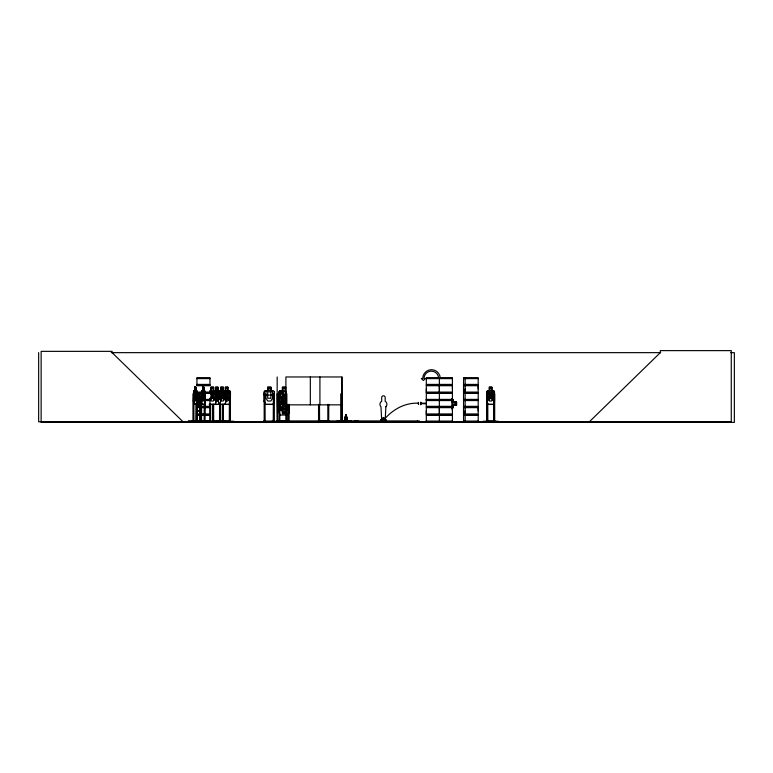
<?xml version="1.0" encoding="UTF-8"?>
<svg xmlns="http://www.w3.org/2000/svg" width="773" height="773" viewBox="0 0 773 773"><rect width="100%" height="100%" fill="white"/><g stroke="black" fill="none" stroke-linecap="round" stroke-linejoin="round"><path stroke-width="1.16" d="M418.473 403.148C418.493 407.719 418.493 400.143 418.473 403.148A343.888 115.37 77.7 0 0 384.345 419.217M420.812 403.738L420.802 402.182L420.802 404.791L420.812 403.564L426.252 403.786M426.31 414.048L426.31 407.642L452.427 407.642L452.418 414.048L426.31 414.048L426.319 410.84M426.31 392.114L426.31 385.708L452.427 385.708L452.418 392.114L426.31 392.114L426.319 388.906M439.344 410.84L439.344 407.642M439.344 388.906L439.344 385.708M439.393 414.048L439.393 410.84M439.393 392.114L439.393 388.906M452.418 410.84L452.418 407.642M452.418 388.906L452.418 385.708M463.539 414.048L463.539 407.642L478.197 407.642L478.187 414.048L463.539 414.048L463.558 410.84M463.539 392.114L463.539 385.708L478.197 385.708L478.187 392.114L463.539 392.114L463.558 388.906M465.162 410.84L465.162 414.048L465.153 407.642M465.162 388.906L465.162 392.114L465.153 385.708M478.187 410.84L478.187 407.642M478.187 388.906L478.187 385.708M272.125 421.652L282.58 421.652M272.125 421.266L282.58 421.227M337.038 421.652L347.492 421.652M337.038 421.266L351.638 421.217L351.638 421.797M420.812 403.226L426.252 403.187M345.637 421.71L345.908 415.101L345.686 417.304M196.497 404.366L196.999 391.737L196.941 421.768M196.603 404.366L196.96 400.936M200.149 410.859L200.536 407.545M200.178 410.975L200.68 398.346L200.168 397.138M204.487 404.25L204.874 400.936M204.516 404.366L205.019 391.737L204.913 421.729M426.319 399.834L452.427 399.931L426.174 399.718L452.437 399.583L452.418 393.399L426.31 393.399L426.31 399.573M188.226 421.198L209.947 421.333L201.763 421.227M191.743 421.797L191.82 421.198M198.072 421.585L198.072 421.159M201.579 421.778L201.569 391.795M188.119 421.778L209.985 421.527M188.283 421.7L188.254 421.14L209.667 421.14L209.657 421.729M344.768 421.71L345.773 415.101M344.739 420.609L345.734 415.101L346.256 415.101L347.792 421.71M344.217 421.71L345.686 415.101L344.13 421.71M219.822 404.443L220.701 401.023L220.701 391.814L219.803 390.597M229.484 404.327L230.402 401.003L230.489 391.814L229.513 390.597M229.542 404.443L230.489 401.023M215.261 404.443L216.131 401.003L216.054 391.863L215.232 390.597M215.338 404.443L216.218 401.023L216.218 391.814L215.309 390.597M225.049 404.443L225.919 401.003L226.006 391.814L225.107 390.597M225.127 404.443L226.006 401.023M493.503 404.327L494.362 401.003M493.561 404.443L494.517 401.023L494.517 391.814L493.609 390.597L487.541 390.597L486.719 391.824L486.768 421.797L486.797 420.783M193.878 390.529L193.405 400.955M193.897 390.645L193.55 391.795L193.936 390.597M197.125 398.404L197.569 397.138M201.888 404.366L201.424 391.756L201.792 390.529L202.69 390.529M201.463 391.795L201.898 390.529M206.246 421.7L206.12 421.14M216.131 421.729L216.218 421.217L216.237 421.797M218.972 421.266L219.02 421.797M225.977 421.266L226.025 421.797M490.198 421.266L490.246 421.797M383.746 418.522C383.089 418.164 383.485 418.956 383.659 418.357M218.856 392.201L218.083 391.882L216.74 394.993L215.889 392.974M274.318 401.003L273.178 404.327L265.284 404.327L264.25 401.003L264.25 391.872L265.284 390.713M287.971 414.946L289.121 411.623M215.889 398.665L216.788 396.52L218.392 399.931M225.243 399.738L226.576 396.52C227.677 401.941 230.567 400.356 227.088 395.795L228.702 391.843L225.484 391.863L225.484 398.259L227.861 398.259L227.871 391.882L226.537 394.993L225.252 391.969M263.864 421.266L263.844 421.7M278.589 421.266L278.666 421.797M278.792 421.7L278.773 420.783L279.942 420.783L279.932 421.797M225.223 397.641L226.035 395.766L225.252 393.988M218.469 393.099L217.29 395.795L218.517 398.578M194.709 390.645L194.129 391.785L194.864 395.699L194.11 399.786L195.115 396.452L196.129 399.66L195.347 395.718L196.081 391.776L195.096 394.916L194.197 391.718L194.709 400.936L195.801 400.936L196.381 398.192L196.381 391.785L195.801 390.645M286.454 402.346L284.822 405.149C289.334 409.777 285.479 410.878 284.145 405.922C282.85 410.859 278.744 409.816 283.401 405.129C278.638 400.24 282.705 399.216 284.087 404.395L286.532 400.984M286.368 393.099L284.793 395.795L286.445 398.578M280.783 402.656L282.493 399.912L285.701 399.912M287.401 408.878L285.691 411.623L282.483 411.623L280.773 408.878M219.117 404.443L218.247 401.023L218.247 391.824L219.136 390.597M219.174 404.327L218.411 401.003L218.324 391.824L219.174 390.713M451.905 406.965L453.046 405.255L456.592 405.371L456.592 401.941L453.162 401.941L453.162 399.718L451.944 398.501M486.806 391.872L487.657 390.713M383.321 418.222L383.128 418.299M280.097 390.713L279.063 391.872L278.889 421.797M278.937 402.443L280.039 401.216L285.691 401.332L285.701 391.863L282.493 391.863L282.483 401.332L280.773 402.472L280.783 409.062L282.493 410.202L282.493 413.632M279.053 402.491L280.087 401.332M289.247 409.091L288.145 410.318L285.807 410.318M380.867 421.546L380.432 421.778L380.818 419.517L381.215 420.976M439.393 399.834L439.354 393.399M439.364 421.787L439.383 415.333M463.558 399.834L478.216 399.583L478.197 393.399L463.539 393.399L463.539 399.573M465.124 399.844L465.153 393.399M465.124 421.778L465.153 415.333M589.355 421.797L660.316 352.652L660.316 350.623L731.268 350.623L731.268 421.797L38.65 421.797L38.65 352.652M209.821 391.863L211.097 390.713L211.087 387.167L213.57 387.283L213.57 390.713L214.768 391.863L214.768 398.259L213.493 401.003L211.097 401.003L209.821 398.259M451.886 408.685L453.046 407.651L453.046 399.767L451.905 398.617M451.934 408.801L453.162 407.709L453.162 405.371M451.79 401.96L451.78 400.752M225.919 421.729L217.01 421.217L217.058 421.7M483.222 421.729L490.14 421.729M381.785 421.546L382.249 421.739L381.553 421.778M384.973 421.546L385.437 421.739L384.741 421.778M285.71 421.227L285.768 421.797M463.539 421.517L463.558 415.333L478.197 415.333L478.197 421.517L463.481 421.758M451.78 406.559L451.876 405.487M286.445 391.776L284.049 394.993C282.474 389.95 279.014 391.235 283.372 395.766C278.58 400.685 282.812 401.709 284.106 396.52L286.271 399.931M111.196 352.652L660.683 352.652M730.727 352.652L734.35 352.652L734.35 422.377L41.143 422.377L41.143 351.348L112.104 351.348L112.104 352.652L183.056 421.797M196.912 377.987L209.985 377.987M426.29 377.987L452.437 377.987M463.529 377.987L478.216 377.987M196.912 378.21L209.985 378.239M426.29 378.229L452.437 378.229M463.529 378.229L478.216 378.229M196.941 378.615L209.956 378.615M426.319 378.615L452.418 378.615M463.558 378.615L478.187 378.615M196.922 384.413L209.976 384.413L209.976 378.239M196.835 384.867L210.063 384.867M426.213 384.867L452.514 384.867M463.452 384.867L478.294 384.867M196.835 385.263L210.063 385.263M426.213 385.263L452.514 385.263M463.452 385.263L478.294 385.263M196.922 385.708L209.976 385.708M195.936 390.597L195.936 387.167L194.564 387.099L194.603 390.645M225.484 401.003L227.861 401.003L229.137 398.259L229.137 391.863L227.861 390.713L227.948 387.167L225.32 387.167L225.397 390.597M285.807 387.167L282.377 387.167L282.377 390.597M194.603 387.205L195.898 387.283M202.623 387.205L203.821 387.205M220.894 387.283L223.358 387.283L223.281 390.713L224.566 391.863L224.566 398.259L223.281 401.003L220.894 401.003L219.609 398.259L219.609 391.863L220.894 390.713L220.972 387.283M227.861 387.283L225.407 387.283L225.484 390.713M195.704 387.853L194.989 387.853L194.902 388.925L195.608 388.925L195.608 387.785L194.902 387.785L194.989 389.003L195.704 389.003M193.772 390.529L194.67 390.529M195.724 390.529L196.584 390.529L196.96 391.785L196.603 390.597M203.753 390.529L204.613 390.529L204.98 391.785M193.791 390.645L196.709 390.597L197.134 391.814M201.811 390.645L204.594 390.645M209.734 390.713L229.591 390.597M215.686 391.863L218.063 391.863L218.063 398.259L215.686 398.259M220.624 391.814L222.16 394.993C223.204 389.824 226.141 391.418 222.711 395.795C226.035 400.172 223.571 402.124 222.199 396.52C221.165 401.941 218.121 400.366 221.658 395.766L219.764 390.713M486.719 391.824L486.797 401.023L487.599 404.443M197.144 392.114L201.763 392.114M205.135 392.114L209.976 392.114M197.057 392.558L201.734 392.558M205.164 392.558L210.063 392.558M426.213 392.558L452.514 392.558M463.452 392.558L478.294 392.558M197.057 392.955L201.734 392.955M205.164 392.955L210.063 392.955M426.213 392.955L452.514 392.955M463.452 392.955L478.294 392.955M197.144 393.399L201.763 393.399M205.135 393.399L209.976 393.399M196.854 393.834L196.506 421.797M198.284 393.824L199.482 393.824M201.724 393.834L201.057 393.834L201.057 421.729M204.874 393.834L204.516 421.729L204.391 420.705M229.388 393.911L230.335 393.911M264.076 393.911L265.023 393.911L265.129 421.797M274.318 393.911L273.371 393.911L273.265 421.797M277.169 393.911L277.526 421.797M278.879 393.911L279.826 393.911L279.826 421.797M285.904 393.911L286.851 393.911L286.851 421.797M341.685 393.911L340.738 393.911L340.748 421.797M342.081 393.911L342.41 421.778M486.758 393.911L487.705 393.911M264.144 395.061L274.434 395.061M285.884 396.481L280.126 396.481L278.947 399.892L280.213 396.597L285.846 396.597M198.361 397.138L197.453 397.138L197.086 398.366L197.076 421.797M199.415 397.138L200.275 397.138M197.473 397.254L200.255 397.254M285.807 397.786L282.367 397.786L282.377 401.216M282.483 397.902L285.691 397.902M282.493 398.259L285.701 398.259M205.125 399.409L209.956 399.409M426.319 399.409L452.418 399.409M463.558 399.409L478.187 399.409M205.145 399.583L209.985 399.583M209.985 399.921L205.125 399.844L209.976 399.931M205.145 400.172L209.985 400.163M426.29 400.172L452.437 400.143M205.125 400.549L209.956 400.549M426.319 400.549L452.418 400.549M463.558 400.549L478.187 400.549M196.728 400.878L197.386 400.878L197.424 421.797M200.536 400.878L200.178 421.797M215.686 401.003L218.063 401.003L219.339 398.259L219.339 391.863L218.063 390.713L217.986 387.283L215.609 387.283L215.686 390.713M285.701 401.003L282.493 401.003L280.783 398.259L280.783 391.863L282.493 390.713L282.493 387.283L285.701 387.283L285.701 390.713L280.039 390.597L278.947 391.824L279.053 411.623M282.493 402.656L285.701 402.656M193.791 404.25L196.574 404.25M201.811 404.25L204.594 404.25M201.782 404.366L204.623 404.366M209.309 404.327L229.562 404.327M286.86 404.327L280.087 404.327L279.063 401.003L280.01 404.443L286.918 404.443M487.579 404.327L493.58 404.327M193.82 404.443L196.719 404.443M209.319 404.443L229.62 404.443M487.521 404.443L493.638 404.443M285.913 404.849L341.685 404.849M201.763 406.347L209.976 406.347L209.976 400.172M452.427 406.347L426.31 406.347L426.31 400.172M201.734 406.801L210.063 406.801M426.213 406.801L452.514 406.801M463.452 406.801L478.294 406.801M201.734 407.197L210.063 407.197M426.213 407.197L452.514 407.197M463.452 407.197L478.294 407.197M200.284 410.975L197.444 410.975L197.231 398.404M201.763 407.642L209.976 407.642M282.483 408.878L285.691 408.878M288.097 410.202L280.213 410.202L279.063 409.062L280.164 410.318L282.387 410.318L282.387 413.748L285.817 413.748M197.473 410.859L200.255 410.859M197.144 414.048L209.976 414.048M197.057 414.492L210.063 414.492M426.213 414.492L452.514 414.492M463.452 414.492L478.294 414.492M197.057 414.888L210.063 414.888M426.213 414.888L452.514 414.888M463.452 414.888L478.294 414.888M197.144 415.333L209.976 415.333M382.258 420.686L383.118 420.686M383.727 420.686L384.587 420.686M193.849 420.783L192.95 420.705L193.028 421.797L193.037 393.834L193.762 393.911L193.801 421.797M196.1 420.705L197.473 420.783M199.782 420.783L200.622 420.783L200.603 421.797M200.97 420.705L201.811 420.705M204.12 420.705L204.961 420.705M209.676 420.783L210.7 420.783M219.493 420.783L220.624 420.783L220.614 421.797M222.392 420.783L223.513 420.783L223.513 421.797M229.291 420.783L230.412 420.783L230.412 421.797M265.129 420.783L263.97 420.783L263.999 421.797M273.265 420.783L274.425 420.783L274.463 421.797M285.797 420.783L286.967 420.783L286.967 421.797M288.068 420.783L289.237 420.783L289.489 421.729M319.597 420.783L318.428 420.783L318.428 421.797M341.801 420.783L340.632 420.783L340.632 421.797M486.661 420.783L487.802 420.783L487.782 421.797M494.768 420.783L493.628 420.783L493.647 421.797M193.395 420.995L196.497 420.995M201.415 420.995L204.516 420.995M279.961 420.927L419.41 420.927L419.41 421.797M213.474 421.072L219.754 421.072M223.262 421.072L229.552 421.072M265.129 421.072L273.265 421.072M279.932 421.072L288.068 421.072M319.597 421.072L327.733 421.072M487.541 421.072L493.889 421.072M210.343 421.266L216.237 421.217M216.991 421.217L226.025 421.217M226.789 421.797L226.789 421.217L233.813 421.217L233.794 421.797M328.892 421.217L329.037 421.729M490.246 421.217L483.318 421.217L483.338 421.797M491.184 421.797L491.184 421.217L498.112 421.217L498.092 421.797M197.163 421.343L198.864 421.343M210.343 421.652L216.179 421.652M426.213 421.749L452.437 421.527L452.418 415.333L426.31 415.333L426.31 421.517M381.099 421.768L380.818 421.333L386.046 421.333C387.37 421.903 384.79 421.961 386.036 421.333L386.046 419.517L385.64 420.976M289.189 421.266L289.344 421.797M274.415 421.217L274.608 421.729M498.208 421.729L491.29 421.729M233.9 421.729L226.895 421.729M224.054 421.266L224.073 421.7M214.102 421.217L214.189 421.729M201.83 421.7L201.763 420.705M191.994 421.729L191.936 421.217M205.357 421.7L205.318 421.217M493.541 390.597L494.44 391.863L494.44 421.797M225.03 390.597L225.919 391.863M229.484 390.713L230.335 391.863L230.325 421.797M451.905 400.337L453.046 402.047L456.476 402.047L456.476 405.255M341.927 421.7L342.555 420.783L342.497 421.797M196.796 421.691L197.047 410.173M204.497 390.529L204.874 391.785M200.149 397.254L200.536 398.395M196.477 390.529L196.854 391.785M278.937 411.642L280 415.053L288.058 415.053L289.237 411.642L289.237 404.492M264.144 401.023L265.197 404.443L273.256 404.443L274.434 401.023L274.434 391.814L273.227 390.597L265.236 390.597L264.144 391.824L264.192 421.797M486.884 401.003L487.657 404.327M346.246 415.101L347.705 421.71M347.386 421.71L346.188 415.101L346.99 420.609M193.868 404.366L193.55 400.936L193.694 403.303M197.125 407.545L197.55 410.975M193.443 400.936L193.762 404.366L196.69 404.327L196.622 421.797M346.594 421.71L346.062 415.101L346.101 417.304M425.846 421.729L425.749 421.217M337.038 421.729L337.038 421.217M494.662 421.797L494.672 393.911L493.725 393.911L493.734 421.797M494.517 420.783L494.633 421.797M494.314 420.783L494.314 421.797M494.121 420.783L494.082 421.797M493.966 404.366L493.889 421.797M491.947 390.597L491.947 387.167L489.299 387.167L489.299 390.597M487.705 403.206L487.705 421.797M487.463 393.911L487.541 421.797M487.348 420.783L487.348 421.797M487.116 420.783L487.116 421.797M486.99 393.911L486.99 421.797M478.197 378.239L478.187 384.413L463.539 384.413L463.539 378.239M465.153 378.239L465.162 384.413M465.153 400.172L465.162 406.347M452.427 378.239L452.418 384.413L426.31 384.413L426.31 378.239M451.905 402.047L451.905 405.255M439.354 378.239L439.393 384.413M439.383 385.708L439.344 392.114M439.354 400.172L439.344 406.347M439.383 407.642L439.344 414.048M417.381 420.927L417.381 421.797M384.229 420.976L384.229 417.922L382.635 417.922L382.635 420.976M358.421 421.797L358.43 421.217L354.073 421.217L354.131 421.797M356.691 421.217L356.691 421.797M356.237 421.217L356.285 421.797M355.831 421.217L355.831 421.797M354.962 421.217L354.962 421.797M354.865 421.217L354.865 421.797M350.836 421.217L350.797 421.797M349.908 421.217L349.908 421.797M349.725 420.927L349.725 421.797M349.686 420.927L349.686 421.797M349.502 421.217L349.454 421.797M349.038 421.217L349.038 421.797M348.179 421.217L348.198 421.797M348.082 421.217L348.082 421.797M347.695 420.927L347.695 421.797M347.502 421.217L347.502 421.797M347.338 421.217L347.338 421.797M347.29 421.217L347.29 421.797M342.091 376.963L342.081 421.797M341.83 421.797L341.685 376.963L285.913 376.963L285.836 421.797M341.579 420.783L341.579 421.797M328.892 421.797L328.892 420.783L327.733 420.783L327.733 421.797M328.786 404.366L328.67 421.797M327.839 404.366L327.839 421.797M319.916 376.963L319.916 404.849M319.481 404.366L319.597 421.797M319.375 420.783L319.375 421.797M318.65 420.783L318.65 421.797M318.544 404.366L318.544 421.797M310.331 376.963L310.331 404.849M289.121 404.366L289.121 421.797M289.005 420.783L289.005 421.797M288.29 420.783L288.281 421.797M288.184 404.366L288.068 421.797M287.401 404.608L287.411 409.062L285.701 410.202L285.701 413.632M286.744 420.783L286.744 421.797M286.02 420.783L286.02 421.797M282.58 421.217L282.589 421.797M282 420.927L282 421.797M277.642 421.797L277.652 420.783L277.063 420.783L277.053 421.797M277.169 376.963L277.169 421.797M274.318 391.863L274.318 421.797M273.487 420.783L273.478 421.797M272.125 421.217L272.125 421.797M271.004 390.597L271.004 387.167L267.574 387.167L267.574 390.597M264.907 420.783L264.917 421.797M230.083 393.911L230.17 421.797M229.968 420.783L229.929 421.797M229.784 420.783L229.784 421.797L229.629 393.911M229.552 420.783L229.552 421.797M229.388 402.047L229.301 421.797M227.784 387.283L227.784 390.713M225.851 391.863L225.851 401.003M223.358 390.713L223.445 387.167L220.807 387.167L220.885 390.597M223.426 404.366L223.416 421.797M223.184 404.366L223.262 421.797M223.03 420.783L223.068 421.797M222.846 420.783L222.885 421.797M222.73 404.366L222.73 421.797M222.527 420.783L222.643 421.797M222.479 404.366L222.402 421.797M220.537 404.366L220.537 421.797M220.295 404.366L220.373 421.797M220.141 420.783L220.179 421.797M219.957 420.783L219.986 421.797M219.832 404.366L219.832 421.797M219.754 420.783L219.754 421.797M219.59 404.366L219.513 421.797M218.063 390.713L218.15 387.167L215.532 387.167L215.532 390.597M214.082 421.217L214.082 421.797M213.657 390.597L213.657 387.167L211.019 387.167L211.019 390.597M213.638 404.366L213.628 421.797L213.715 420.783L212.594 420.783L212.614 421.797M213.396 404.366L213.474 421.797M213.271 420.783L213.242 421.797M213.048 420.783L213.087 421.797M212.933 404.366L212.933 421.797M212.691 404.366L212.691 421.797M210.614 404.366L210.614 421.797M210.575 420.783L210.575 421.797M210.372 404.366L210.372 421.797M210.217 420.783L210.256 421.797M210.034 420.783L210.072 421.797M209.918 404.366L209.918 421.797M204.642 420.705L204.69 421.729M204.207 404.298L204.178 421.729M203.859 390.529L203.859 387.099L202.584 387.099L202.623 390.645M203.753 387.099L204.401 391.785L203.821 400.936L202.729 400.936L202.149 398.192L202.69 387.099M201.415 420.705L201.415 421.729M201.405 393.834L201.367 421.729M200.574 398.346L200.536 421.797M200.304 420.783L200.352 421.797M199.869 407.854L199.84 421.797M199.415 393.708L199.376 397.254M198.361 393.708L197.811 398.51L198.545 402.308L197.772 406.269L198.796 403.062L199.801 406.395L199.028 402.327L199.705 398.327L198.4 398.395L198.4 404.801L199.482 404.801L199.589 398.308L198.777 401.525L197.878 398.327L197.811 404.801L198.4 407.545L199.482 407.545L200.062 404.801L199.521 393.708L198.246 393.708L198.284 397.254M196.922 378.239L196.941 384.413M196.313 404.366L196.274 421.797M196.187 403.129L196.149 421.729M195.791 390.713L195.84 387.099L195.685 390.645M195.482 421.217L195.482 421.797M194.67 387.099L194.68 390.713M193.521 420.705L193.521 421.797L193.511 391.756M193.269 420.705L193.279 421.797M112.104 421.797L112.104 422.377M440.281 378.47A8.793 8.783 0 0 0 431.489 369.678A8.793 8.783 0 0 0 422.705 378.47L421.246 378.47L423.353 380.5L425.479 378.47L424.01 378.47A7.334 7.334 0 0 1 431.344 371.127A7.334 7.334 0 0 1 438.678 378.47M385.891 406.772L385.176 420.222L381.688 420.222L380.963 406.772A3.488 3.488 0 0 1 381.688 401.293L381.688 397.525A1.739 1.739 0 0 1 383.427 395.786A1.739 1.739 0 0 1 385.176 397.525L385.176 401.293A3.488 3.488 0 0 1 385.891 406.772M204.149 399.66L203.135 396.452L202.13 399.786L202.884 395.699L202.217 391.718L203.115 394.916C205.434 384.741 202.536 398.636 204.149 399.66M214.643 399.728L213.821 399.834L212.411 396.52C211.145 402.047 208.478 400.25 211.86 395.766C208.536 391.457 211.29 389.814 212.362 394.993C213.416 389.824 216.343 391.418 212.923 395.795L214.643 399.728M492.942 399.728L492.111 399.834L490.7 396.52C489.657 401.931 486.594 400.375 490.15 395.766C486.806 391.457 489.58 389.814 490.652 394.993C491.705 389.834 494.652 391.409 491.213 395.795L492.942 399.728M493.077 398.259L491.783 401.003L489.386 401.003L488.101 398.259L488.101 391.863L489.386 390.713L489.377 387.167L491.86 387.283L491.783 390.713L493.077 391.863L493.077 398.259M272.608 398.259L270.888 401.003L267.69 401.003L265.97 398.259L265.97 391.863L267.69 390.713L267.69 387.283L270.888 387.283L270.888 390.713L272.608 391.863L272.608 398.259M203.628 387.785L202.922 387.785L202.922 388.925L203.628 388.925L203.628 387.785M213.068 387.853L211.531 387.853L211.531 389.003L213.068 389.003L213.068 387.853M217.638 387.853L216.111 387.853L216.111 389.003L217.638 389.003L217.638 387.853M222.856 387.853L221.32 387.853L221.32 389.003L222.856 389.003L222.856 387.853M227.436 387.853L225.909 387.853L225.909 389.003L227.436 389.003L227.436 387.853M270.318 387.853L268.26 387.853L268.26 389.003L270.318 389.003L270.318 387.853M285.121 387.853L283.063 387.853L283.063 389.003L285.121 389.003L285.121 387.853M491.357 387.853L489.811 387.853L489.811 389.003L491.357 389.003L491.357 387.853M195.801 391.785L194.709 391.785L194.709 398.192L195.801 398.192L195.801 391.785M203.821 391.785L202.729 391.785L202.729 398.192L203.821 398.192L203.821 391.785M213.493 391.863L211.097 391.863L211.097 398.259L213.493 398.259L213.493 391.863M223.281 391.863L220.894 391.863L220.894 398.259L223.281 398.259L223.281 391.863M270.888 391.863L267.69 391.863L267.69 398.259L270.888 398.259L270.888 391.863M491.783 391.863L489.386 391.863L489.386 398.259L491.783 398.259L491.783 391.863M199.289 394.394L198.593 394.394L198.593 395.534L199.289 395.534L199.289 394.394M285.121 398.472L283.063 398.472L283.063 399.612L285.121 399.612L285.121 398.472M478.216 399.844L463.529 399.844L478.197 399.931M478.216 400.172L463.529 400.172L463.558 406.347L478.197 406.347L478.197 400.172M285.691 402.472L282.483 402.472L282.493 409.062L285.701 409.062L285.691 402.472M455.906 402.627L454.756 402.627L454.756 404.685L455.906 404.685L455.906 402.627M285.121 411.922L283.063 411.922L283.063 413.062L285.121 413.062L285.121 411.922M452.398 421.333L426.329 421.333L452.418 421.343M478.178 421.333L463.568 421.333L478.187 421.343M357.628 421.797L357.628 421.217L357.58 421.797"/></g></svg>
